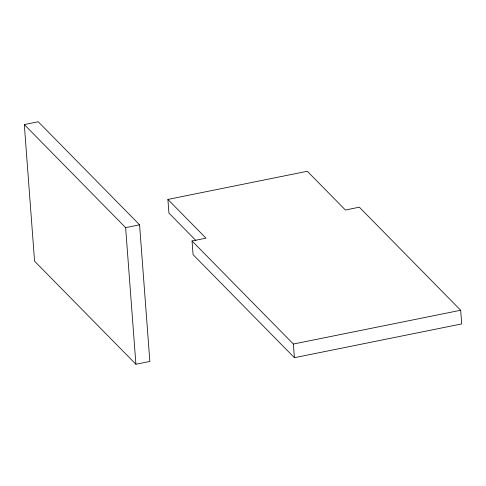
<?xml version="1.0" encoding="UTF-8"?>
<svg xmlns="http://www.w3.org/2000/svg" width="486" height="486" viewBox="0 0 486 486"><rect width="100%" height="100%" fill="white"/><g stroke="black" fill="none" stroke-linecap="round" stroke-linejoin="round"><path stroke-width="0.73" d="M24.3 124.568L38.242 121.755L139.573 224.818L149.846 361.432L135.904 364.245L34.573 261.182L24.3 124.568L125.631 227.636L135.904 364.245M167.901 199.424L307.31 171.266L345.4 210.007L359.342 207.194L460.673 310.256L461.7 323.919L294.407 357.702L193.076 254.64L192.049 240.977L205.991 238.164L167.901 199.424L168.928 213.081L195.907 240.521M125.631 227.636L139.573 224.818M192.049 240.977L293.38 344.039L460.673 310.256M293.38 344.039L294.407 357.702"/></g></svg>
